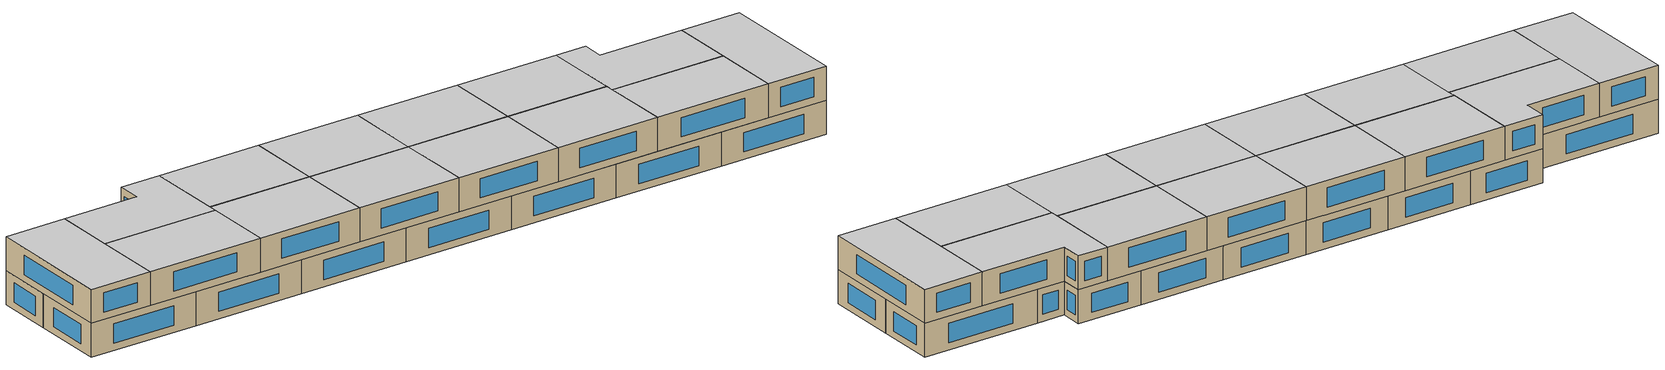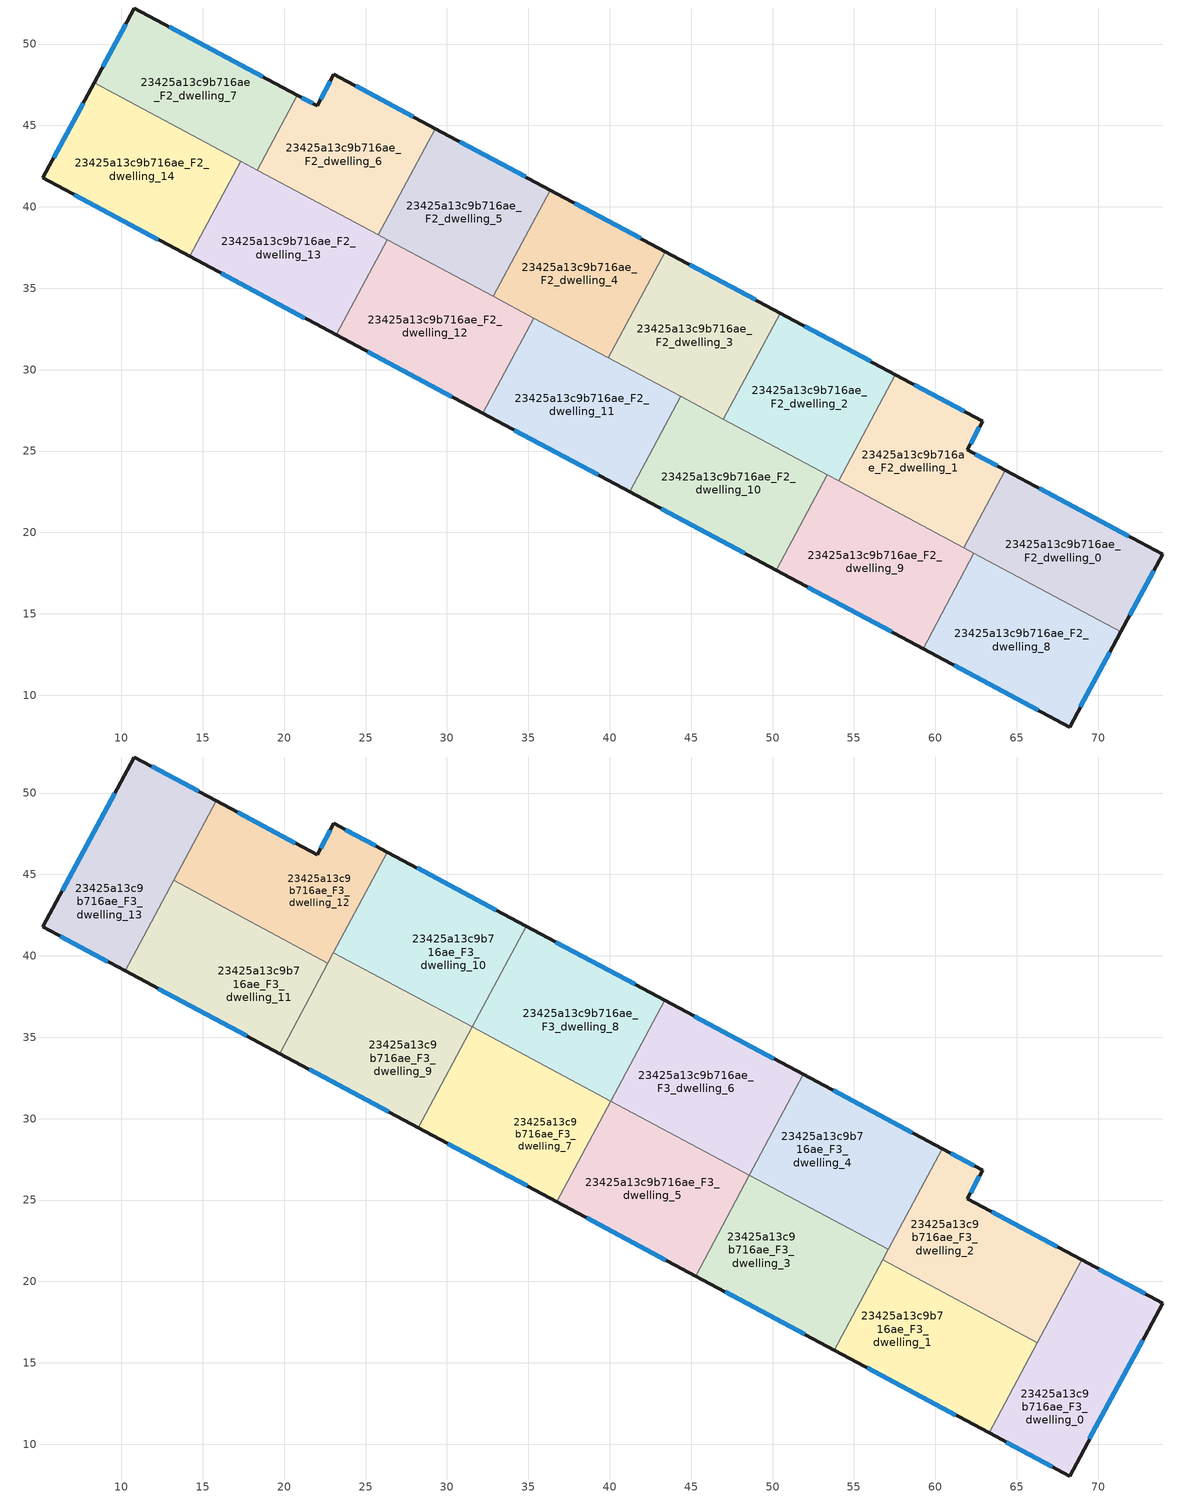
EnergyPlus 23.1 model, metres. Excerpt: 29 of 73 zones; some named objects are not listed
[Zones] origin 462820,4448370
23425a13c9b716ae_F2_dwelling_0
 floor to 23425a13c9b716ae_F1_dwelling_0 (EU_floor_Construction): 73.97,18.66 71.39,13.89 61.74,19.05 64.3,23.82 z6
 wall outside (EU_wall_Construction): 71.39,13.89 73.97,18.66 64.3,23.82 z6:9
 wall to 23425a13c9b716ae_F2_dwelling_1 (EU_wall_Construction): 64.3,23.82 61.74,19.05 z6:9
 wall to 23425a13c9b716ae_F2_dwelling_8 (EU_wall_Construction): 62.37,18.71 71.39,13.89 z6:9
 wall to 23425a13c9b716ae_F2_dwelling_9 (EU_wall_Construction): 61.75,19.05 62.37,18.71 z6:9
 window (EU_Window_Construction): 71.89,19.77 66.37,22.72 / 71.94,14.91 73.41,17.64 z6.64:8.36
23425a13c9b716ae_F2_dwelling_1
 floor to 23425a13c9b716ae_F1_dwelling_1 (EU_floor_Construction): 62.91,26.82 61.97,25.07 64.3,23.82 61.74,19.05 54.05,23.16 57.54,29.69 z6
 wall outside (EU_wall_Construction): 64.3,23.82 61.97,25.07 62.91,26.82 57.54,29.69 z6:9
 wall to 23425a13c9b716ae_F2_dwelling_2 (EU_wall_Construction): 57.54,29.69 54.05,23.16 z6:9
 wall to 23425a13c9b716ae_F2_dwelling_9 (EU_wall_Construction): 54.05,23.16 61.74,19.05 z6:9
 window (EU_Window_Construction): 61.76,27.43 58.69,29.08 / 62.17,25.44 62.71,26.44 / 63.8,24.09 62.47,24.8 z6.64:8.36
23425a13c9b716ae_F2_dwelling_10
 floor to 23425a13c9b716ae_F1_dwelling_10 (EU_floor_Construction): 53.36,23.53 50.23,17.68 41.22,22.5 44.35,28.35 z6
 wall outside (EU_wall_Construction): 41.22,22.5 50.23,17.68 z6:9
 wall to 23425a13c9b716ae_F2_dwelling_9 (EU_wall_Construction): 50.23,17.68 53.36,23.53 z6:9
 wall to 23425a13c9b716ae_F2_dwelling_11 (EU_wall_Construction): 44.35,28.35 41.22,22.5 z6:9
 wall to 23425a13c9b716ae_F2_dwelling_2 (EU_wall_Construction): 53.36,23.53 46.98,26.94 z6:9
 wall to 23425a13c9b716ae_F2_dwelling_3 (EU_wall_Construction): 46.98,26.94 44.35,28.35 z6:9
 window (EU_Window_Construction): 43.15,21.46 48.3,18.71 z6.64:8.36
 ceiling adiabatic (EU_roof_Construction): 45.27,20.33 48.4,26.18 44.35,28.35 41.22,22.5 z9
23425a13c9b716ae_F2_dwelling_11
 floor to 23425a13c9b716ae_F1_dwelling_11 (EU_floor_Construction): 44.35,28.35 41.22,22.5 32.21,27.32 35.34,33.17 z6
 wall outside (EU_wall_Construction): 32.21,27.32 41.22,22.5 z6:9
 wall to 23425a13c9b716ae_F2_dwelling_12 (EU_wall_Construction): 35.34,33.17 32.21,27.32 z6:9
 wall to 23425a13c9b716ae_F2_dwelling_4 (EU_wall_Construction): 39.92,30.72 35.34,33.17 z6:9
 wall to 23425a13c9b716ae_F2_dwelling_3 (EU_wall_Construction): 44.35,28.35 39.92,30.72 z6:9
 window (EU_Window_Construction): 34.14,26.28 39.29,23.53 z6.64:8.36
 ceiling adiabatic (EU_roof_Construction): 41.22,22.5 44.35,28.35 39.88,30.74 36.75,24.89 z9
23425a13c9b716ae_F2_dwelling_12
 floor to 23425a13c9b716ae_F1_dwelling_12 (EU_floor_Construction): 35.34,33.17 32.21,27.32 23.2,32.13 26.33,37.99 z6
 wall outside (EU_wall_Construction): 23.2,32.13 32.21,27.32 z6:9
 wall to 23425a13c9b716ae_F2_dwelling_13 (EU_wall_Construction): 26.33,37.99 23.2,32.13 z6:9
 wall to 23425a13c9b716ae_F2_dwelling_5 (EU_wall_Construction): 32.85,34.5 26.33,37.99 z6:9
 wall to 23425a13c9b716ae_F2_dwelling_4 (EU_wall_Construction): 35.34,33.17 32.85,34.5 z6:9
 window (EU_Window_Construction): 25.13,31.1 30.28,28.35 z6.64:8.36
23425a13c9b716ae_F2_dwelling_13
 floor to 23425a13c9b716ae_F1_dwelling_13 (EU_floor_Construction): 26.33,37.99 23.2,32.13 14.19,36.95 17.32,42.8 z6
 wall outside (EU_wall_Construction): 14.19,36.95 23.2,32.13 z6:9
 wall to 23425a13c9b716ae_F2_dwelling_14 (EU_wall_Construction): 17.32,42.8 14.19,36.95 z6:9
 wall to 23425a13c9b716ae_F2_dwelling_6 (EU_wall_Construction): 25.78,38.28 18.35,42.25 z6:9
 wall to 23425a13c9b716ae_F2_dwelling_5 (EU_wall_Construction): 26.33,37.99 25.78,38.28 z6:9
 wall to 23425a13c9b716ae_F2_dwelling_7 (EU_wall_Construction): 18.35,42.25 17.32,42.8 z6:9
 window (EU_Window_Construction): 16.12,35.92 21.27,33.17 z6.64:8.36
23425a13c9b716ae_F2_dwelling_14
 floor to 23425a13c9b716ae_F1_dwelling_14 (EU_floor_Construction): 17.32,42.8 14.19,36.95 5.17,41.78 8.32,47.62 z6
 wall outside (EU_wall_Construction): 8.32,47.62 5.17,41.78 14.19,36.95 z6:9
 wall to 23425a13c9b716ae_F2_dwelling_7 (EU_wall_Construction): 17.32,42.8 8.32,47.62 z6:9
 window (EU_Window_Construction): 7.1,40.74 12.26,37.99 / 7.65,46.37 5.85,43.03 z6.64:8.36
23425a13c9b716ae_F2_dwelling_2
 floor to 23425a13c9b716ae_F1_dwelling_2 (EU_floor_Construction): 57.54,29.69 54.05,23.16 46.98,26.94 50.48,33.47 z6
 wall outside (EU_wall_Construction): 57.54,29.69 50.48,33.47 z6:9
 wall to 23425a13c9b716ae_F2_dwelling_3 (EU_wall_Construction): 50.48,33.47 46.98,26.94 z6:9
 wall to 23425a13c9b716ae_F2_dwelling_9 (EU_wall_Construction): 53.36,23.53 54.05,23.16 z6:9
 window (EU_Window_Construction): 56.03,30.5 51.99,32.66 z6.64:8.36
23425a13c9b716ae_F2_dwelling_3
 floor to 23425a13c9b716ae_F1_dwelling_3 (EU_floor_Construction): 50.48,33.47 46.98,26.94 39.92,30.72 43.41,37.25 z6
 wall outside (EU_wall_Construction): 50.48,33.47 43.41,37.25 z6:9
 wall to 23425a13c9b716ae_F2_dwelling_4 (EU_wall_Construction): 43.41,37.25 39.92,30.72 z6:9
 window (EU_Window_Construction): 48.96,34.28 44.92,36.44 z6.64:8.36
 ceiling adiabatic (EU_roof_Construction): 46.98,26.94 47.16,27.28 40.1,31.06 39.92,30.72 z9
23425a13c9b716ae_F2_dwelling_4
 floor to 23425a13c9b716ae_F1_dwelling_4 (EU_floor_Construction): 43.41,37.25 39.92,30.72 32.85,34.5 36.34,41.03 z6
 wall outside (EU_wall_Construction): 43.41,37.25 36.34,41.03 z6:9
 wall to 23425a13c9b716ae_F2_dwelling_5 (EU_wall_Construction): 36.34,41.03 32.85,34.5 z6:9
 window (EU_Window_Construction): 41.89,38.06 37.85,40.22 z6.64:8.36
23425a13c9b716ae_F2_dwelling_5
 floor to 23425a13c9b716ae_F1_dwelling_5 (EU_floor_Construction): 36.34,41.03 32.85,34.5 25.78,38.28 29.27,44.81 z6
 wall outside (EU_wall_Construction): 36.34,41.03 29.27,44.81 z6:9
 wall to 23425a13c9b716ae_F2_dwelling_6 (EU_wall_Construction): 29.27,44.81 25.78,38.28 z6:9
 window (EU_Window_Construction): 34.82,41.84 30.78,44 z6.64:8.36
23425a13c9b716ae_F2_dwelling_6
 floor to 23425a13c9b716ae_F1_dwelling_6 (EU_floor_Construction): 29.27,44.81 25.78,38.28 18.35,42.25 20.82,46.85 22.02,46.21 23.05,48.14 z6
 wall outside (EU_wall_Construction): 29.27,44.81 23.05,48.14 22.02,46.21 20.82,46.85 z6:9
 wall to 23425a13c9b716ae_F2_dwelling_7 (EU_wall_Construction): 20.82,46.85 18.35,42.25 z6:9
 window (EU_Window_Construction): 21.76,46.35 21.07,46.72 / 22.83,47.72 22.24,46.62 / 27.94,45.52 24.38,47.42 z6.64:8.36
23425a13c9b716ae_F2_dwelling_7
 floor to 23425a13c9b716ae_F1_dwelling_7 (EU_floor_Construction): 20.82,46.85 18.35,42.25 8.32,47.62 10.8,52.21 z6
 wall outside (EU_wall_Construction): 20.82,46.85 10.8,52.21 8.32,47.62 z6:9
 window (EU_Window_Construction): 10.27,51.23 8.85,48.6 / 18.67,48 12.95,51.07 z6.64:8.36
23425a13c9b716ae_F2_dwelling_8
 floor to 23425a13c9b716ae_F1_dwelling_8 (EU_floor_Construction): 71.39,13.89 68.24,8.04 59.24,12.86 62.37,18.71 z6
 wall outside (EU_wall_Construction): 59.24,12.86 68.24,8.04 71.39,13.89 z6:9
 wall to 23425a13c9b716ae_F2_dwelling_9 (EU_wall_Construction): 62.37,18.71 59.24,12.86 z6:9
 window (EU_Window_Construction): 68.92,9.3 70.72,12.64 / 61.17,11.83 66.32,9.08 z6.64:8.36
23425a13c9b716ae_F2_dwelling_9
 floor to 23425a13c9b716ae_F1_dwelling_9 (EU_floor_Construction): 62.37,18.71 59.24,12.86 50.23,17.68 53.36,23.53 z6
 wall outside (EU_wall_Construction): 50.23,17.68 59.24,12.86 z6:9
 window (EU_Window_Construction): 52.16,16.65 57.31,13.89 z6.64:8.36
23425a13c9b716ae_F3_dwelling_0
 floor to 23425a13c9b716ae_F2_dwelling_0 (EU_floor_Construction): 73.97,18.66 71.39,13.89 66.43,16.54 68.99,21.32 z9
 floor to 23425a13c9b716ae_F2_dwelling_8 (EU_floor_Construction): 71.39,13.89 68.24,8.04 63.3,10.69 66.43,16.54 z9
 wall outside (EU_wall_Construction): 63.3,10.69 68.24,8.04 73.97,18.66 68.99,21.32 z9:12
 wall to 23425a13c9b716ae_F3_dwelling_1 (EU_wall_Construction): 66.27,16.23 63.3,10.69 z9:12
 wall to 23425a13c9b716ae_F3_dwelling_2 (EU_wall_Construction): 68.99,21.32 66.27,16.23 z9:12
 window (EU_Window_Construction): 72.9,19.23 70.05,20.75 / 69.47,10.32 72.74,16.39 / 64.36,10.12 67.18,8.61 z9.64:11.36
 ceiling to 23425a13c9b716ae_F4_dwelling_0 (EU_floor_Construction): 68.24,8.04 73.97,18.66 68.99,21.32 63.3,10.69 z12
23425a13c9b716ae_F3_dwelling_1
 floor to 23425a13c9b716ae_F2_dwelling_9 (EU_floor_Construction): 62.21,18.4 59.24,12.86 53.79,15.77 56.76,21.32 z9
 floor to 23425a13c9b716ae_F2_dwelling_8 (EU_floor_Construction): 66.27,16.23 63.3,10.69 59.24,12.86 62.21,18.4 z9
 floor adiabatic (EU_floor_Construction): 62.21,18.4 59.24,12.86 63.3,10.69 53.79,15.77 56.76,21.32 z9
 wall outside (EU_wall_Construction): 53.79,15.77 63.3,10.69 z9:12
 wall to 23425a13c9b716ae_F3_dwelling_2 (EU_wall_Construction): 66.27,16.23 56.76,21.32 z9:12
 wall to 23425a13c9b716ae_F3_dwelling_3 (EU_wall_Construction): 56.76,21.32 53.79,15.77 z9:12
 window (EU_Window_Construction): 55.83,14.68 61.26,11.78 z9.64:11.36
 ceiling to 23425a13c9b716ae_F4_dwelling_1 (EU_floor_Construction): 63.3,10.69 66.27,16.23 56.76,21.32 53.79,15.77 z12
23425a13c9b716ae_F3_dwelling_10
 floor to 23425a13c9b716ae_F2_dwelling_5 (EU_floor_Construction): 34.86,41.82 31.54,35.63 25.96,38.62 29.27,44.81 z9
 floor to 23425a13c9b716ae_F2_dwelling_6 (EU_floor_Construction): 29.27,44.81 25.96,38.62 23.03,40.19 26.34,46.38 z9
 wall outside (EU_wall_Construction): 34.86,41.82 26.34,46.38 z9:12
 wall to 23425a13c9b716ae_F3_dwelling_8 (EU_wall_Construction): 31.54,35.63 34.86,41.82 z9:12
 wall to 23425a13c9b716ae_F3_dwelling_9 (EU_wall_Construction): 23.03,40.19 31.54,35.63 z9:12
 wall to 23425a13c9b716ae_F3_dwelling_12 (EU_wall_Construction): 26.34,46.38 23.03,40.19 z9:12
 window (EU_Window_Construction): 33.03,42.8 28.16,45.4 z9.64:11.36
 ceiling to 23425a13c9b716ae_F4_dwelling_10 (EU_floor_Construction): 31.54,35.63 34.86,41.82 26.34,46.38 23.03,40.19 z12
23425a13c9b716ae_F3_dwelling_11
 floor to 23425a13c9b716ae_F2_dwelling_13 (EU_floor_Construction): 22.69,39.56 19.72,34 14.19,36.95 17.17,42.51 z9
 floor to 23425a13c9b716ae_F2_dwelling_14 (EU_floor_Construction): 17.17,42.51 14.19,36.95 10.23,39.07 13.21,44.63 z9
 wall outside (EU_wall_Construction): 10.23,39.07 19.72,34 z9:12
 wall to 23425a13c9b716ae_F3_dwelling_12 (EU_wall_Construction): 22.69,39.56 13.21,44.63 z9:12
 wall to 23425a13c9b716ae_F3_dwelling_13 (EU_wall_Construction): 13.21,44.63 10.23,39.07 z9:12
 wall to 23425a13c9b716ae_F3_dwelling_9 (EU_wall_Construction): 19.72,34 22.69,39.56 z9:12
 window (EU_Window_Construction): 12.26,37.98 17.68,35.08 z9.64:11.36
 ceiling to 23425a13c9b716ae_F4_dwelling_11 (EU_floor_Construction): 19.72,34 22.69,39.56 13.21,44.63 10.23,39.07 z12
23425a13c9b716ae_F3_dwelling_12
 floor to 23425a13c9b716ae_F2_dwelling_6 (EU_floor_Construction): 26.34,46.38 22.85,39.85 18.35,42.25 20.82,46.85 22.02,46.21 23.05,48.14 z9
 floor to 23425a13c9b716ae_F2_dwelling_7 (EU_floor_Construction): 20.82,46.85 18.35,42.25 13.36,44.92 15.83,49.53 z9
 floor to 23425a13c9b716ae_F2_dwelling_14 (EU_floor_Construction): 17.32,42.8 17.17,42.51 13.21,44.63 13.36,44.92 z9
 floor to 23425a13c9b716ae_F2_dwelling_13 (EU_floor_Construction): 22.85,39.85 22.69,39.56 17.17,42.51 17.32,42.8 z9
 wall outside (EU_wall_Construction): 26.34,46.38 23.05,48.14 22.02,46.21 15.83,49.53 z9:12
 wall to 23425a13c9b716ae_F3_dwelling_13 (EU_wall_Construction): 15.83,49.53 13.21,44.63 z9:12
 wall to 23425a13c9b716ae_F3_dwelling_9 (EU_wall_Construction): 22.69,39.56 23.03,40.19 z9:12
 window (EU_Window_Construction): 20.69,46.92 17.15,48.82 / 22.83,47.72 22.24,46.62 / 25.63,46.75 23.75,47.76 z9.64:11.36
 ceiling to 23425a13c9b716ae_F4_dwelling_12 (EU_floor_Construction): 22.69,39.56 26.34,46.38 23.05,48.14 22.02,46.21 15.83,49.53 13.21,44.63 z12
23425a13c9b716ae_F3_dwelling_13
 floor to 23425a13c9b716ae_F2_dwelling_14 (EU_floor_Construction): 13.36,44.92 10.23,39.07 5.17,41.78 8.32,47.62 z9
 floor to 23425a13c9b716ae_F2_dwelling_7 (EU_floor_Construction): 15.83,49.53 13.36,44.92 8.32,47.62 10.8,52.21 z9
 wall outside (EU_wall_Construction): 15.83,49.53 10.8,52.21 5.17,41.78 10.23,39.07 z9:12
 window (EU_Window_Construction): 9.59,49.98 6.38,44.01 / 14.75,50.1 11.88,51.64 / 6.26,41.2 9.15,39.65 z9.64:11.36
 ceiling to 23425a13c9b716ae_F4_dwelling_13 (EU_floor_Construction): 10.23,39.07 15.83,49.53 10.8,52.21 5.17,41.78 z12
23425a13c9b716ae_F3_dwelling_2
 floor to 23425a13c9b716ae_F2_dwelling_1 (EU_floor_Construction): 62.91,26.82 61.97,25.07 64.3,23.82 61.74,19.05 56.92,21.63 60.41,28.16 z9
 floor to 23425a13c9b716ae_F2_dwelling_0 (EU_floor_Construction): 68.99,21.32 66.43,16.54 61.74,19.05 64.3,23.82 z9
 floor to 23425a13c9b716ae_F2_dwelling_9 (EU_floor_Construction): 62.37,18.71 62.21,18.4 56.76,21.32 56.92,21.63 z9
 floor to 23425a13c9b716ae_F2_dwelling_8 (EU_floor_Construction): 66.43,16.54 66.27,16.23 62.21,18.4 62.37,18.71 z9
 wall outside (EU_wall_Construction): 68.99,21.32 61.97,25.07 62.91,26.82 60.41,28.16 z9:12
 wall to 23425a13c9b716ae_F3_dwelling_4 (EU_wall_Construction): 60.41,28.16 57.1,21.96 z9:12
 wall to 23425a13c9b716ae_F3_dwelling_3 (EU_wall_Construction): 57.1,21.96 56.76,21.32 z9:12
 window (EU_Window_Construction): 62.38,27.11 60.95,27.87 / 62.17,25.44 62.71,26.44 / 67.48,22.12 63.47,24.27 z9.64:11.36
 ceiling to 23425a13c9b716ae_F4_dwelling_2 (EU_floor_Construction): 66.27,16.23 68.99,21.32 61.97,25.07 62.91,26.82 60.41,28.16 56.76,21.32 z12
23425a13c9b716ae_F3_dwelling_3
 floor to 23425a13c9b716ae_F2_dwelling_10 (EU_floor_Construction): 53.36,23.53 50.23,17.68 45.27,20.33 48.4,26.18 z9
 floor to 23425a13c9b716ae_F2_dwelling_9 (EU_floor_Construction): 56.92,21.63 53.79,15.77 50.23,17.68 53.36,23.53 z9
 floor to 23425a13c9b716ae_F2_dwelling_1 (EU_floor_Construction): 57.1,21.96 56.92,21.63 54.05,23.16 54.23,23.5 z9
 floor to 23425a13c9b716ae_F2_dwelling_2 (EU_floor_Construction): 54.23,23.5 54.05,23.16 48.4,26.18 48.58,26.52 z9
 wall outside (EU_wall_Construction): 45.27,20.33 53.79,15.77 z9:12
 wall to 23425a13c9b716ae_F3_dwelling_4 (EU_wall_Construction): 57.1,21.96 48.58,26.52 z9:12
 wall to 23425a13c9b716ae_F3_dwelling_5 (EU_wall_Construction): 48.58,26.52 45.27,20.33 z9:12
 window (EU_Window_Construction): 47.1,19.35 51.97,16.75 z9.64:11.36
 ceiling to 23425a13c9b716ae_F4_dwelling_3 (EU_floor_Construction): 53.79,15.77 57.1,21.96 48.58,26.52 45.27,20.33 z12
23425a13c9b716ae_F3_dwelling_4
 floor to 23425a13c9b716ae_F2_dwelling_2 (EU_floor_Construction): 57.54,29.69 54.23,23.5 48.58,26.52 51.89,32.71 z9
 floor to 23425a13c9b716ae_F2_dwelling_1 (EU_floor_Construction): 60.41,28.16 57.1,21.96 54.23,23.5 57.54,29.69 z9
 wall outside (EU_wall_Construction): 60.41,28.16 51.89,32.71 z9:12
 wall to 23425a13c9b716ae_F3_dwelling_6 (EU_wall_Construction): 51.89,32.71 48.58,26.52 z9:12
 window (EU_Window_Construction): 58.59,29.13 53.72,31.74 z9.64:11.36
 ceiling to 23425a13c9b716ae_F4_dwelling_4 (EU_floor_Construction): 57.1,21.96 60.41,28.16 51.89,32.71 48.58,26.52 z12
23425a13c9b716ae_F3_dwelling_5
 floor to 23425a13c9b716ae_F2_dwelling_4 (EU_floor_Construction): 40.1,31.06 39.92,30.72 39.88,30.74 40.06,31.08 z9
 floor to 23425a13c9b716ae_F2_dwelling_2 (EU_floor_Construction): 48.58,26.52 48.4,26.18 46.98,26.94 47.16,27.28 z9
 floor adiabatic (EU_floor_Construction): 47.16,27.28 46.98,26.94 48.4,26.18 45.27,20.33 36.75,24.89 39.88,30.74 39.92,30.72 40.1,31.06 z9
 wall outside (EU_wall_Construction): 36.75,24.89 45.27,20.33 z9:12
 wall to 23425a13c9b716ae_F3_dwelling_7 (EU_wall_Construction): 40.06,31.08 36.75,24.89 z9:12
 wall to 23425a13c9b716ae_F3_dwelling_6 (EU_wall_Construction): 48.58,26.52 40.06,31.08 z9:12
 window (EU_Window_Construction): 38.58,23.91 43.45,21.31 z9.64:11.36
 ceiling to 23425a13c9b716ae_F4_dwelling_5 (EU_floor_Construction): 45.27,20.33 48.58,26.52 40.06,31.08 36.75,24.89 z12
23425a13c9b716ae_F3_dwelling_6
 floor to 23425a13c9b716ae_F2_dwelling_3 (EU_floor_Construction): 50.48,33.47 47.16,27.28 40.1,31.06 43.41,37.25 z9
 floor to 23425a13c9b716ae_F2_dwelling_2 (EU_floor_Construction): 51.89,32.71 48.58,26.52 47.16,27.28 50.48,33.47 z9
 floor to 23425a13c9b716ae_F2_dwelling_4 (EU_floor_Construction): 43.41,37.25 40.1,31.06 40.06,31.08 43.38,37.27 z9
 wall outside (EU_wall_Construction): 51.89,32.71 43.38,37.27 z9:12
 wall to 23425a13c9b716ae_F3_dwelling_8 (EU_wall_Construction): 43.38,37.27 40.06,31.08 z9:12
 window (EU_Window_Construction): 50.07,33.69 45.2,36.29 z9.64:11.36
 ceiling to 23425a13c9b716ae_F4_dwelling_6 (EU_floor_Construction): 48.58,26.52 51.89,32.71 43.38,37.27 40.06,31.08 z12
23425a13c9b716ae_F3_dwelling_7
 floor to 23425a13c9b716ae_F2_dwelling_11 (EU_floor_Construction): 39.88,30.74 36.75,24.89 32.21,27.32 35.34,33.17 z9
 floor to 23425a13c9b716ae_F2_dwelling_12 (EU_floor_Construction): 35.34,33.17 32.21,27.32 28.24,29.44 31.36,35.29 z9
 floor to 23425a13c9b716ae_F2_dwelling_5 (EU_floor_Construction): 33.03,34.84 32.85,34.5 31.36,35.29 31.54,35.63 z9
 floor to 23425a13c9b716ae_F2_dwelling_4 (EU_floor_Construction): 40.06,31.08 39.88,30.74 32.85,34.5 33.03,34.84 z9
 wall outside (EU_wall_Construction): 28.23,29.44 36.75,24.89 z9:12
 wall to 23425a13c9b716ae_F3_dwelling_9 (EU_wall_Construction): 31.54,35.63 28.23,29.44 z9:12
 wall to 23425a13c9b716ae_F3_dwelling_8 (EU_wall_Construction): 40.06,31.08 31.54,35.63 z9:12
 window (EU_Window_Construction): 30.06,28.47 34.93,25.86 z9.64:11.36
 ceiling to 23425a13c9b716ae_F4_dwelling_7 (EU_floor_Construction): 36.75,24.89 40.06,31.08 31.54,35.63 28.23,29.44 z12
23425a13c9b716ae_F3_dwelling_8
 floor to 23425a13c9b716ae_F2_dwelling_4 (EU_floor_Construction): 43.38,37.27 40.06,31.08 33.03,34.84 36.34,41.03 z9
 floor to 23425a13c9b716ae_F2_dwelling_5 (EU_floor_Construction): 36.34,41.03 33.03,34.84 31.54,35.63 34.86,41.82 z9
 wall outside (EU_wall_Construction): 43.38,37.27 34.86,41.82 z9:12
 window (EU_Window_Construction): 41.55,38.24 36.68,40.85 z9.64:11.36
 ceiling to 23425a13c9b716ae_F4_dwelling_8 (EU_floor_Construction): 40.06,31.08 43.38,37.27 34.86,41.82 31.54,35.63 z12
23425a13c9b716ae_F3_dwelling_9
 floor to 23425a13c9b716ae_F2_dwelling_12 (EU_floor_Construction): 31.36,35.29 28.24,29.44 23.2,32.13 26.33,37.99 z9
 floor to 23425a13c9b716ae_F2_dwelling_13 (EU_floor_Construction): 26.33,37.99 23.2,32.13 19.72,34 22.85,39.85 z9
 floor to 23425a13c9b716ae_F2_dwelling_6 (EU_floor_Construction): 25.96,38.62 25.78,38.28 22.85,39.85 23.03,40.19 z9
 floor to 23425a13c9b716ae_F2_dwelling_5 (EU_floor_Construction): 31.54,35.63 31.36,35.29 25.78,38.28 25.96,38.62 z9
 wall outside (EU_wall_Construction): 19.72,34 28.23,29.44 z9:12
 window (EU_Window_Construction): 21.54,33.02 26.41,30.42 z9.64:11.36
 ceiling to 23425a13c9b716ae_F4_dwelling_9 (EU_floor_Construction): 28.23,29.44 31.54,35.63 23.03,40.19 19.72,34 z12
[Building]
EU S2 Campaign: North Axis=0; Terrain=City; Solar Distribution=FullExterior
[Site:Location]
Yerevan-Zvartnots.Intl.AP: Latitude=40.15; Longitude=44.383; Time Zone=4; Elevation=854
[SizingPeriod:WeatherFileDays]
AnnualSizingPeriod: Begin Month=1; Begin Day of Month=1; End Month=12; End Day of Month=31; Day of Week for Start Day=Monday; Use Weather File Daylight Saving Period=No; Use Weather File Rain and Snow Indicators=No
[MATERIAL]
EU_InternalMass_Material: Roughness=MediumRough; Thickness=0.1; Conductivity=1; Density=1800; Specific Heat=900; Thermal Absorptance=0.9; Solar Absorptance=0.7; Visible Absorptance=0.7
[MATERIAL:NOMASS] Roughness=MediumRough; Thermal Absorptance=0.9; Solar Absorptance=0.7; Visible Absorptance=0.7
Name | Thermal Resistance
EU_wall_NoMass | 1.05043
EU_roof_NoMass | 1.45357
EU_floor_NoMass | 0.478065
[WINDOWMATERIAL:SIMPLEGLAZINGSYSTEM]
EU_Window_SimpleGlazing: UFactor=2.5566; Solar Heat Gain Coefficient=0.75; Visible Transmittance=0.75
[CONSTRUCTION]
EU_wall_Construction: EU_wall_NoMass
EU_roof_Construction: EU_roof_NoMass
EU_floor_Construction: EU_floor_NoMass
EU_Window_Construction: EU_Window_SimpleGlazing
EU_InternalMass_Construction: EU_InternalMass_Material
[ZONE] Type=1; Multiplier=1; Ceiling Height=autocalculate; Floor Area=autocalculate; Part of Total Floor Area=Yes
Name | Volume
23425a13c9b716ae_F2_dwelling_0 | 178.02
23425a13c9b716ae_F3_dwelling_0 | 203.448
23425a13c9b716ae_F2_dwelling_1 | 178.022
23425a13c9b716ae_F3_dwelling_1 | 203.471
23425a13c9b716ae_F2_dwelling_10; 23425a13c9b716ae_F3_dwelling_11 | 203.457
23425a13c9b716ae_F3_dwelling_10 | 203.46
23425a13c9b716ae_F2_dwelling_11 | 203.455
23425a13c9b716ae_F2_dwelling_12 | 203.446
23425a13c9b716ae_F3_dwelling_12 | 203.467
23425a13c9b716ae_F2_dwelling_13; 23425a13c9b716ae_F2_dwelling_9; 23425a13c9b716ae_F3_dwelling_9 | 203.439
23425a13c9b716ae_F3_dwelling_13 | 203.44
23425a13c9b716ae_F2_dwelling_14 | 203.432
23425a13c9b716ae_F2_dwelling_2 | 178.04
23425a13c9b716ae_F3_dwelling_2 | 203.45
23425a13c9b716ae_F2_dwelling_3 | 178.039
23425a13c9b716ae_F3_dwelling_3 | 203.459
23425a13c9b716ae_F2_dwelling_4; 23425a13c9b716ae_F2_dwelling_5 | 178.027
23425a13c9b716ae_F3_dwelling_4 | 203.442
23425a13c9b716ae_F3_dwelling_5 | 203.453
23425a13c9b716ae_F2_dwelling_6 | 178.029
23425a13c9b716ae_F3_dwelling_6 | 203.479
23425a13c9b716ae_F2_dwelling_7 | 178.026
23425a13c9b716ae_F3_dwelling_7 | 203.437
23425a13c9b716ae_F2_dwelling_8 | 203.423
23425a13c9b716ae_F3_dwelling_8 | 203.478
[INTERNALMASS] Construction=EU_InternalMass_Construction
Name | Zone or ZoneList | Surface Area
23425a13c9b716ae_F2_dwelling_0_EU_InternalMass | 23425a13c9b716ae_F2_dwelling_0 | 59.34
23425a13c9b716ae_F2_dwelling_1_EU_InternalMass | 23425a13c9b716ae_F2_dwelling_1 | 59.3409
23425a13c9b716ae_F2_dwelling_2_EU_InternalMass | 23425a13c9b716ae_F2_dwelling_2 | 59.3467
23425a13c9b716ae_F2_dwelling_3_EU_InternalMass | 23425a13c9b716ae_F2_dwelling_3 | 59.3463
23425a13c9b716ae_F2_dwelling_4_EU_InternalMass | 23425a13c9b716ae_F2_dwelling_4 | 59.3424
23425a13c9b716ae_F2_dwelling_5_EU_InternalMass | 23425a13c9b716ae_F2_dwelling_5 | 59.3424
23425a13c9b716ae_F2_dwelling_6_EU_InternalMass | 23425a13c9b716ae_F2_dwelling_6 | 59.3433
23425a13c9b716ae_F2_dwelling_7_EU_InternalMass | 23425a13c9b716ae_F2_dwelling_7 | 59.342
23425a13c9b716ae_F2_dwelling_8_EU_InternalMass | 23425a13c9b716ae_F2_dwelling_8 | 67.8078
23425a13c9b716ae_F2_dwelling_9_EU_InternalMass | 23425a13c9b716ae_F2_dwelling_9 | 67.8129
23425a13c9b716ae_F2_dwelling_10_EU_InternalMass | 23425a13c9b716ae_F2_dwelling_10 | 67.819
23425a13c9b716ae_F2_dwelling_11_EU_InternalMass | 23425a13c9b716ae_F2_dwelling_11 | 67.8183
23425a13c9b716ae_F2_dwelling_12_EU_InternalMass | 23425a13c9b716ae_F2_dwelling_12 | 67.8153
23425a13c9b716ae_F2_dwelling_13_EU_InternalMass | 23425a13c9b716ae_F2_dwelling_13 | 67.8129
23425a13c9b716ae_F2_dwelling_14_EU_InternalMass | 23425a13c9b716ae_F2_dwelling_14 | 67.8107
23425a13c9b716ae_F3_dwelling_0_EU_InternalMass | 23425a13c9b716ae_F3_dwelling_0 | 67.8163
23425a13c9b716ae_F3_dwelling_1_EU_InternalMass | 23425a13c9b716ae_F3_dwelling_1 | 67.8231
23425a13c9b716ae_F3_dwelling_2_EU_InternalMass | 23425a13c9b716ae_F3_dwelling_2 | 67.817
23425a13c9b716ae_F3_dwelling_3_EU_InternalMass | 23425a13c9b716ae_F3_dwelling_3 | 67.8199
23425a13c9b716ae_F3_dwelling_4_EU_InternalMass | 23425a13c9b716ae_F3_dwelling_4 | 67.8161
23425a13c9b716ae_F3_dwelling_5_EU_InternalMass | 23425a13c9b716ae_F3_dwelling_5 | 67.8164
23425a13c9b716ae_F3_dwelling_6_EU_InternalMass | 23425a13c9b716ae_F3_dwelling_6 | 67.8249
23425a13c9b716ae_F3_dwelling_7_EU_InternalMass | 23425a13c9b716ae_F3_dwelling_7 | 67.8122
23425a13c9b716ae_F3_dwelling_8_EU_InternalMass | 23425a13c9b716ae_F3_dwelling_8 | 67.8249
23425a13c9b716ae_F3_dwelling_9_EU_InternalMass | 23425a13c9b716ae_F3_dwelling_9 | 67.8141
23425a13c9b716ae_F3_dwelling_10_EU_InternalMass | 23425a13c9b716ae_F3_dwelling_10 | 67.8169
23425a13c9b716ae_F3_dwelling_11_EU_InternalMass | 23425a13c9b716ae_F3_dwelling_11 | 67.8201
23425a13c9b716ae_F3_dwelling_12_EU_InternalMass | 23425a13c9b716ae_F3_dwelling_12 | 67.8223
23425a13c9b716ae_F3_dwelling_13_EU_InternalMass | 23425a13c9b716ae_F3_dwelling_13 | 67.8134
[OTHEREQUIPMENT] Fuel Type=Electricity; Design Level Calculation Method=Watts/Area; Power per Zone Floor Area=1; Fraction Latent=0; Fraction Radiant=0; Fraction Lost=0; Carbon Dioxide Generation Rate=0; EndUse Subcategory=EU_Step8_InternalGains
Name | Zone or ZoneList or Space or SpaceList | Schedule
EU_Step8_InternalGain_23425a13c9b716ae_F2_dwelling_0_f000 | 23425a13c9b716ae_F2_dwelling_0 | EU_Step8_GainSchedule_23425a13c9b716ae_F2_dwelling_0_f000
EU_Step8_InternalGain_23425a13c9b716ae_F2_dwelling_1_f000 | 23425a13c9b716ae_F2_dwelling_1 | EU_Step8_GainSchedule_23425a13c9b716ae_F2_dwelling_1_f000
EU_Step8_InternalGain_23425a13c9b716ae_F2_dwelling_2_f000 | 23425a13c9b716ae_F2_dwelling_2 | EU_Step8_GainSchedule_23425a13c9b716ae_F2_dwelling_2_f000
EU_Step8_InternalGain_23425a13c9b716ae_F2_dwelling_3_f000 | 23425a13c9b716ae_F2_dwelling_3 | EU_Step8_GainSchedule_23425a13c9b716ae_F2_dwelling_3_f000
EU_Step8_InternalGain_23425a13c9b716ae_F2_dwelling_4_f000 | 23425a13c9b716ae_F2_dwelling_4 | EU_Step8_GainSchedule_23425a13c9b716ae_F2_dwelling_4_f000
EU_Step8_InternalGain_23425a13c9b716ae_F2_dwelling_5_f000 | 23425a13c9b716ae_F2_dwelling_5 | EU_Step8_GainSchedule_23425a13c9b716ae_F2_dwelling_5_f000
EU_Step8_InternalGain_23425a13c9b716ae_F2_dwelling_6_f000 | 23425a13c9b716ae_F2_dwelling_6 | EU_Step8_GainSchedule_23425a13c9b716ae_F2_dwelling_6_f000
EU_Step8_InternalGain_23425a13c9b716ae_F2_dwelling_7_f000 | 23425a13c9b716ae_F2_dwelling_7 | EU_Step8_GainSchedule_23425a13c9b716ae_F2_dwelling_7_f000
EU_Step8_InternalGain_23425a13c9b716ae_F2_dwelling_8_f000 | 23425a13c9b716ae_F2_dwelling_8 | EU_Step8_GainSchedule_23425a13c9b716ae_F2_dwelling_8_f000
EU_Step8_InternalGain_23425a13c9b716ae_F2_dwelling_9_f000 | 23425a13c9b716ae_F2_dwelling_9 | EU_Step8_GainSchedule_23425a13c9b716ae_F2_dwelling_9_f000
EU_Step8_InternalGain_23425a13c9b716ae_F2_dwelling_10_f000 | 23425a13c9b716ae_F2_dwelling_10 | EU_Step8_GainSchedule_23425a13c9b716ae_F2_dwelling_10_f000
EU_Step8_InternalGain_23425a13c9b716ae_F2_dwelling_11_f000 | 23425a13c9b716ae_F2_dwelling_11 | EU_Step8_GainSchedule_23425a13c9b716ae_F2_dwelling_11_f000
EU_Step8_InternalGain_23425a13c9b716ae_F2_dwelling_12_f000 | 23425a13c9b716ae_F2_dwelling_12 | EU_Step8_GainSchedule_23425a13c9b716ae_F2_dwelling_12_f000
EU_Step8_InternalGain_23425a13c9b716ae_F2_dwelling_13_f000 | 23425a13c9b716ae_F2_dwelling_13 | EU_Step8_GainSchedule_23425a13c9b716ae_F2_dwelling_13_f000
EU_Step8_InternalGain_23425a13c9b716ae_F2_dwelling_14_f000 | 23425a13c9b716ae_F2_dwelling_14 | EU_Step8_GainSchedule_23425a13c9b716ae_F2_dwelling_14_f000
EU_Step8_InternalGain_23425a13c9b716ae_F3_dwelling_0_f000 | 23425a13c9b716ae_F3_dwelling_0 | EU_Step8_GainSchedule_23425a13c9b716ae_F3_dwelling_0_f000
EU_Step8_InternalGain_23425a13c9b716ae_F3_dwelling_1_f000 | 23425a13c9b716ae_F3_dwelling_1 | EU_Step8_GainSchedule_23425a13c9b716ae_F3_dwelling_1_f000
EU_Step8_InternalGain_23425a13c9b716ae_F3_dwelling_2_f000 | 23425a13c9b716ae_F3_dwelling_2 | EU_Step8_GainSchedule_23425a13c9b716ae_F3_dwelling_2_f000
EU_Step8_InternalGain_23425a13c9b716ae_F3_dwelling_3_f000 | 23425a13c9b716ae_F3_dwelling_3 | EU_Step8_GainSchedule_23425a13c9b716ae_F3_dwelling_3_f000
EU_Step8_InternalGain_23425a13c9b716ae_F3_dwelling_4_f000 | 23425a13c9b716ae_F3_dwelling_4 | EU_Step8_GainSchedule_23425a13c9b716ae_F3_dwelling_4_f000
EU_Step8_InternalGain_23425a13c9b716ae_F3_dwelling_5_f000 | 23425a13c9b716ae_F3_dwelling_5 | EU_Step8_GainSchedule_23425a13c9b716ae_F3_dwelling_5_f000
EU_Step8_InternalGain_23425a13c9b716ae_F3_dwelling_6_f000 | 23425a13c9b716ae_F3_dwelling_6 | EU_Step8_GainSchedule_23425a13c9b716ae_F3_dwelling_6_f000
EU_Step8_InternalGain_23425a13c9b716ae_F3_dwelling_7_f000 | 23425a13c9b716ae_F3_dwelling_7 | EU_Step8_GainSchedule_23425a13c9b716ae_F3_dwelling_7_f000
EU_Step8_InternalGain_23425a13c9b716ae_F3_dwelling_8_f000 | 23425a13c9b716ae_F3_dwelling_8 | EU_Step8_GainSchedule_23425a13c9b716ae_F3_dwelling_8_f000
EU_Step8_InternalGain_23425a13c9b716ae_F3_dwelling_9_f000 | 23425a13c9b716ae_F3_dwelling_9 | EU_Step8_GainSchedule_23425a13c9b716ae_F3_dwelling_9_f000
EU_Step8_InternalGain_23425a13c9b716ae_F3_dwelling_10_f000 | 23425a13c9b716ae_F3_dwelling_10 | EU_Step8_GainSchedule_23425a13c9b716ae_F3_dwelling_10_f000
EU_Step8_InternalGain_23425a13c9b716ae_F3_dwelling_11_f000 | 23425a13c9b716ae_F3_dwelling_11 | EU_Step8_GainSchedule_23425a13c9b716ae_F3_dwelling_11_f000
EU_Step8_InternalGain_23425a13c9b716ae_F3_dwelling_12_f000 | 23425a13c9b716ae_F3_dwelling_12 | EU_Step8_GainSchedule_23425a13c9b716ae_F3_dwelling_12_f000
EU_Step8_InternalGain_23425a13c9b716ae_F3_dwelling_13_f000 | 23425a13c9b716ae_F3_dwelling_13 | EU_Step8_GainSchedule_23425a13c9b716ae_F3_dwelling_13_f000
[ZONEVENTILATION:DESIGNFLOWRATE] Schedule=EU_AlwaysOn; Design Flow Rate Calculation Method=AirChanges/Hour; Air Changes per Hour=0.557805; Ventilation Type=Natural; Fan Pressure Rise=0; Fan Total Efficiency=1; Constant Term Coefficient=1; Temperature Term Coefficient=0; Velocity Term Coefficient=0; Velocity Squared Term Coefficient=0; Minimum Indoor Temperature=-100; Maximum Indoor Temperature=100; Delta Temperature=-100; Minimum Outdoor Temperature=-100; Maximum Outdoor Temperature=100; Maximum Wind Speed=40
Name | Zone or ZoneList or Space or SpaceList
EU_ConstantAir_23425a13c9b716ae_F2_dwelling_0 | 23425a13c9b716ae_F2_dwelling_0
EU_ConstantAir_23425a13c9b716ae_F2_dwelling_1 | 23425a13c9b716ae_F2_dwelling_1
EU_ConstantAir_23425a13c9b716ae_F2_dwelling_2 | 23425a13c9b716ae_F2_dwelling_2
EU_ConstantAir_23425a13c9b716ae_F2_dwelling_3 | 23425a13c9b716ae_F2_dwelling_3
EU_ConstantAir_23425a13c9b716ae_F2_dwelling_4 | 23425a13c9b716ae_F2_dwelling_4
EU_ConstantAir_23425a13c9b716ae_F2_dwelling_5 | 23425a13c9b716ae_F2_dwelling_5
EU_ConstantAir_23425a13c9b716ae_F2_dwelling_6 | 23425a13c9b716ae_F2_dwelling_6
EU_ConstantAir_23425a13c9b716ae_F2_dwelling_7 | 23425a13c9b716ae_F2_dwelling_7
EU_ConstantAir_23425a13c9b716ae_F2_dwelling_8 | 23425a13c9b716ae_F2_dwelling_8
EU_ConstantAir_23425a13c9b716ae_F2_dwelling_9 | 23425a13c9b716ae_F2_dwelling_9
EU_ConstantAir_23425a13c9b716ae_F2_dwelling_10 | 23425a13c9b716ae_F2_dwelling_10
EU_ConstantAir_23425a13c9b716ae_F2_dwelling_11 | 23425a13c9b716ae_F2_dwelling_11
EU_ConstantAir_23425a13c9b716ae_F2_dwelling_12 | 23425a13c9b716ae_F2_dwelling_12
EU_ConstantAir_23425a13c9b716ae_F2_dwelling_13 | 23425a13c9b716ae_F2_dwelling_13
EU_ConstantAir_23425a13c9b716ae_F2_dwelling_14 | 23425a13c9b716ae_F2_dwelling_14
EU_ConstantAir_23425a13c9b716ae_F3_dwelling_0 | 23425a13c9b716ae_F3_dwelling_0
EU_ConstantAir_23425a13c9b716ae_F3_dwelling_1 | 23425a13c9b716ae_F3_dwelling_1
EU_ConstantAir_23425a13c9b716ae_F3_dwelling_2 | 23425a13c9b716ae_F3_dwelling_2
EU_ConstantAir_23425a13c9b716ae_F3_dwelling_3 | 23425a13c9b716ae_F3_dwelling_3
EU_ConstantAir_23425a13c9b716ae_F3_dwelling_4 | 23425a13c9b716ae_F3_dwelling_4
EU_ConstantAir_23425a13c9b716ae_F3_dwelling_5 | 23425a13c9b716ae_F3_dwelling_5
EU_ConstantAir_23425a13c9b716ae_F3_dwelling_6 | 23425a13c9b716ae_F3_dwelling_6
EU_ConstantAir_23425a13c9b716ae_F3_dwelling_7 | 23425a13c9b716ae_F3_dwelling_7
EU_ConstantAir_23425a13c9b716ae_F3_dwelling_8 | 23425a13c9b716ae_F3_dwelling_8
EU_ConstantAir_23425a13c9b716ae_F3_dwelling_9 | 23425a13c9b716ae_F3_dwelling_9
EU_ConstantAir_23425a13c9b716ae_F3_dwelling_10 | 23425a13c9b716ae_F3_dwelling_10
EU_ConstantAir_23425a13c9b716ae_F3_dwelling_11 | 23425a13c9b716ae_F3_dwelling_11
EU_ConstantAir_23425a13c9b716ae_F3_dwelling_12 | 23425a13c9b716ae_F3_dwelling_12
EU_ConstantAir_23425a13c9b716ae_F3_dwelling_13 | 23425a13c9b716ae_F3_dwelling_13
[HVACTEMPLATE:THERMOSTAT] Constant Heating Setpoint=20; Constant Cooling Setpoint=50
EU_HeatOnly_23425a13c9b716ae_F4_dwelling_7; EU_HeatOnly_23425a13c9b716ae_F4_dwelling_8; EU_HeatOnly_23425a13c9b716ae_F4_dwelling_9; EU_HeatOnly_23425a13c9b716ae_F4_dwelling_10; EU_HeatOnly_23425a13c9b716ae_F4_dwelling_11; EU_HeatOnly_23425a13c9b716ae_F4_dwelling_12; EU_HeatOnly_23425a13c9b716ae_F4_dwelling_13
[HVACTEMPLATE:ZONE:IDEALLOADSAIRSYSTEM] System Availability Schedule=EU_AlwaysOn; Maximum Heating Supply Air Temperature=50; Minimum Cooling Supply Air Temperature=13; Maximum Heating Supply Air Humidity Ratio=0.0156; Minimum Cooling Supply Air Humidity Ratio=0.0077; Heating Limit=NoLimit; Cooling Limit=NoLimit; Heating Availability Schedule=EU_AlwaysOn; Cooling Availability Schedule=EU_CoolingOff; Dehumidification Control Type=ConstantSensibleHeatRatio; Cooling Sensible Heat Ratio=0.7; Dehumidification Setpoint=60; Humidification Control Type=None; Humidification Setpoint=30; Outdoor Air Method=None; Outdoor Air Flow Rate per Person=0.00944; Outdoor Air Flow Rate per Zone Floor Area=0; Outdoor Air Flow Rate per Zone=0; Demand Controlled Ventilation Type=None; Outdoor Air Economizer Type=NoEconomizer; Heat Recovery Type=None; Sensible Heat Recovery Effectiveness=0.7; Latent Heat Recovery Effectiveness=0.65
Name | Template Thermostat
23425a13c9b716ae_F2_dwelling_0 | EU_HeatOnly_23425a13c9b716ae_F2_dwelling_0
23425a13c9b716ae_F2_dwelling_1 | EU_HeatOnly_23425a13c9b716ae_F2_dwelling_1
23425a13c9b716ae_F2_dwelling_2 | EU_HeatOnly_23425a13c9b716ae_F2_dwelling_2
23425a13c9b716ae_F2_dwelling_3 | EU_HeatOnly_23425a13c9b716ae_F2_dwelling_3
23425a13c9b716ae_F2_dwelling_4 | EU_HeatOnly_23425a13c9b716ae_F2_dwelling_4
23425a13c9b716ae_F2_dwelling_5 | EU_HeatOnly_23425a13c9b716ae_F2_dwelling_5
23425a13c9b716ae_F2_dwelling_6 | EU_HeatOnly_23425a13c9b716ae_F2_dwelling_6
23425a13c9b716ae_F2_dwelling_7 | EU_HeatOnly_23425a13c9b716ae_F2_dwelling_7
23425a13c9b716ae_F2_dwelling_8 | EU_HeatOnly_23425a13c9b716ae_F2_dwelling_8
23425a13c9b716ae_F2_dwelling_9 | EU_HeatOnly_23425a13c9b716ae_F2_dwelling_9
23425a13c9b716ae_F2_dwelling_10 | EU_HeatOnly_23425a13c9b716ae_F2_dwelling_10
23425a13c9b716ae_F2_dwelling_11 | EU_HeatOnly_23425a13c9b716ae_F2_dwelling_11
23425a13c9b716ae_F2_dwelling_12 | EU_HeatOnly_23425a13c9b716ae_F2_dwelling_12
23425a13c9b716ae_F2_dwelling_13 | EU_HeatOnly_23425a13c9b716ae_F2_dwelling_13
23425a13c9b716ae_F2_dwelling_14 | EU_HeatOnly_23425a13c9b716ae_F2_dwelling_14
23425a13c9b716ae_F3_dwelling_0 | EU_HeatOnly_23425a13c9b716ae_F3_dwelling_0
23425a13c9b716ae_F3_dwelling_1 | EU_HeatOnly_23425a13c9b716ae_F3_dwelling_1
23425a13c9b716ae_F3_dwelling_2 | EU_HeatOnly_23425a13c9b716ae_F3_dwelling_2
23425a13c9b716ae_F3_dwelling_3 | EU_HeatOnly_23425a13c9b716ae_F3_dwelling_3
23425a13c9b716ae_F3_dwelling_4 | EU_HeatOnly_23425a13c9b716ae_F3_dwelling_4
23425a13c9b716ae_F3_dwelling_5 | EU_HeatOnly_23425a13c9b716ae_F3_dwelling_5
23425a13c9b716ae_F3_dwelling_6 | EU_HeatOnly_23425a13c9b716ae_F3_dwelling_6
23425a13c9b716ae_F3_dwelling_7 | EU_HeatOnly_23425a13c9b716ae_F3_dwelling_7
23425a13c9b716ae_F3_dwelling_8 | EU_HeatOnly_23425a13c9b716ae_F3_dwelling_8
23425a13c9b716ae_F3_dwelling_9 | EU_HeatOnly_23425a13c9b716ae_F3_dwelling_9
23425a13c9b716ae_F3_dwelling_10 | EU_HeatOnly_23425a13c9b716ae_F3_dwelling_10
23425a13c9b716ae_F3_dwelling_11 | EU_HeatOnly_23425a13c9b716ae_F3_dwelling_11
23425a13c9b716ae_F3_dwelling_12 | EU_HeatOnly_23425a13c9b716ae_F3_dwelling_12
23425a13c9b716ae_F3_dwelling_13 | EU_HeatOnly_23425a13c9b716ae_F3_dwelling_13
[SIZING:ZONE] Zone Cooling Design Supply Air Temperature Input Method=SupplyAirTemperature; Zone Cooling Design Supply Air Temperature=13; Zone Heating Design Supply Air Temperature Input Method=SupplyAirTemperature; Zone Heating Design Supply Air Temperature=50; Zone Cooling Design Supply Air Humidity Ratio=0.008; Zone Heating Design Supply Air Humidity Ratio=0.008; Cooling Design Air Flow Method=DesignDay; Cooling Design Air Flow Rate=0; Cooling Minimum Air Flow per Zone Floor Area=0.000762; Cooling Minimum Air Flow=0; Cooling Minimum Air Flow Fraction=0.2; Heating Design Air Flow Method=DesignDay; Heating Design Air Flow Rate=0; Heating Maximum Air Flow per Zone Floor Area=0.002032; Heating Maximum Air Flow=0.141576; Heating Maximum Air Flow Fraction=0.3; Account for Dedicated Outdoor Air System=No; Dedicated Outdoor Air System Control Strategy=NeutralSupplyAir; Dedicated Outdoor Air Low Setpoint Temperature for Design=autosize; Dedicated Outdoor Air High Setpoint Temperature for Design=autosize; Zone Load Sizing Method=Sensible Load Only No Latent Load; Zone Latent Cooling Design Supply Air Humidity Ratio Input Method=HumidityRatioDifference; Zone Cooling Design Supply Air Humidity Ratio Difference=0.005; Zone Latent Heating Design Supply Air Humidity Ratio Input Method=HumidityRatioDifference; Zone Humidification Design Supply Air Humidity Ratio Difference=0.005
23425a13c9b716ae_F2_dwelling_0; 23425a13c9b716ae_F2_dwelling_1; 23425a13c9b716ae_F2_dwelling_2; 23425a13c9b716ae_F2_dwelling_3; 23425a13c9b716ae_F2_dwelling_4; 23425a13c9b716ae_F2_dwelling_5; 23425a13c9b716ae_F2_dwelling_6; 23425a13c9b716ae_F2_dwelling_7; 23425a13c9b716ae_F2_dwelling_8; 23425a13c9b716ae_F2_dwelling_9; 23425a13c9b716ae_F2_dwelling_10; 23425a13c9b716ae_F2_dwelling_11; 23425a13c9b716ae_F2_dwelling_12; 23425a13c9b716ae_F2_dwelling_13; 23425a13c9b716ae_F2_dwelling_14; 23425a13c9b716ae_F3_dwelling_0; 23425a13c9b716ae_F3_dwelling_1; 23425a13c9b716ae_F3_dwelling_2; 23425a13c9b716ae_F3_dwelling_3; 23425a13c9b716ae_F3_dwelling_4; 23425a13c9b716ae_F3_dwelling_5; 23425a13c9b716ae_F3_dwelling_6; 23425a13c9b716ae_F3_dwelling_7; 23425a13c9b716ae_F3_dwelling_8; 23425a13c9b716ae_F3_dwelling_9; 23425a13c9b716ae_F3_dwelling_10; 23425a13c9b716ae_F3_dwelling_11; 23425a13c9b716ae_F3_dwelling_12; 23425a13c9b716ae_F3_dwelling_13
[SCHEDULE:CONSTANT]
Name | Hourly Value
EU_AlwaysOn | 1
EU_CoolingOff | 0
[SCHEDULE:FILE] Column Number=1; Rows to Skip at Top=0; Number of Hours of Data=8760; Column Separator=Comma; Interpolate to Timestep=No; Minutes per Item=60; Adjust Schedule for Daylight Savings=Yes
Name | File
EU_Step8_GainSchedule_23425a13c9b716ae_F2_dwelling_0_f000 | ../../schedules/23425a13c9b716ae/23425a13c9b716ae_F2_dwelling_0_f000_gain.csv
EU_Step8_GainSchedule_23425a13c9b716ae_F2_dwelling_1_f000 | ../../schedules/23425a13c9b716ae/23425a13c9b716ae_F2_dwelling_1_f000_gain.csv
EU_Step8_GainSchedule_23425a13c9b716ae_F2_dwelling_2_f000 | ../../schedules/23425a13c9b716ae/23425a13c9b716ae_F2_dwelling_2_f000_gain.csv
EU_Step8_GainSchedule_23425a13c9b716ae_F2_dwelling_3_f000 | ../../schedules/23425a13c9b716ae/23425a13c9b716ae_F2_dwelling_3_f000_gain.csv
EU_Step8_GainSchedule_23425a13c9b716ae_F2_dwelling_4_f000 | ../../schedules/23425a13c9b716ae/23425a13c9b716ae_F2_dwelling_4_f000_gain.csv
EU_Step8_GainSchedule_23425a13c9b716ae_F2_dwelling_5_f000 | ../../schedules/23425a13c9b716ae/23425a13c9b716ae_F2_dwelling_5_f000_gain.csv
EU_Step8_GainSchedule_23425a13c9b716ae_F2_dwelling_6_f000 | ../../schedules/23425a13c9b716ae/23425a13c9b716ae_F2_dwelling_6_f000_gain.csv
EU_Step8_GainSchedule_23425a13c9b716ae_F2_dwelling_7_f000 | ../../schedules/23425a13c9b716ae/23425a13c9b716ae_F2_dwelling_7_f000_gain.csv
EU_Step8_GainSchedule_23425a13c9b716ae_F2_dwelling_8_f000 | ../../schedules/23425a13c9b716ae/23425a13c9b716ae_F2_dwelling_8_f000_gain.csv
EU_Step8_GainSchedule_23425a13c9b716ae_F2_dwelling_9_f000 | ../../schedules/23425a13c9b716ae/23425a13c9b716ae_F2_dwelling_9_f000_gain.csv
EU_Step8_GainSchedule_23425a13c9b716ae_F2_dwelling_10_f000 | ../../schedules/23425a13c9b716ae/23425a13c9b716ae_F2_dwelling_10_f000_gain.csv
EU_Step8_GainSchedule_23425a13c9b716ae_F2_dwelling_11_f000 | ../../schedules/23425a13c9b716ae/23425a13c9b716ae_F2_dwelling_11_f000_gain.csv
EU_Step8_GainSchedule_23425a13c9b716ae_F2_dwelling_12_f000 | ../../schedules/23425a13c9b716ae/23425a13c9b716ae_F2_dwelling_12_f000_gain.csv
EU_Step8_GainSchedule_23425a13c9b716ae_F2_dwelling_13_f000 | ../../schedules/23425a13c9b716ae/23425a13c9b716ae_F2_dwelling_13_f000_gain.csv
EU_Step8_GainSchedule_23425a13c9b716ae_F2_dwelling_14_f000 | ../../schedules/23425a13c9b716ae/23425a13c9b716ae_F2_dwelling_14_f000_gain.csv
EU_Step8_GainSchedule_23425a13c9b716ae_F3_dwelling_0_f000 | ../../schedules/23425a13c9b716ae/23425a13c9b716ae_F3_dwelling_0_f000_gain.csv
EU_Step8_GainSchedule_23425a13c9b716ae_F3_dwelling_1_f000 | ../../schedules/23425a13c9b716ae/23425a13c9b716ae_F3_dwelling_1_f000_gain.csv
EU_Step8_GainSchedule_23425a13c9b716ae_F3_dwelling_2_f000 | ../../schedules/23425a13c9b716ae/23425a13c9b716ae_F3_dwelling_2_f000_gain.csv
EU_Step8_GainSchedule_23425a13c9b716ae_F3_dwelling_3_f000 | ../../schedules/23425a13c9b716ae/23425a13c9b716ae_F3_dwelling_3_f000_gain.csv
EU_Step8_GainSchedule_23425a13c9b716ae_F3_dwelling_4_f000 | ../../schedules/23425a13c9b716ae/23425a13c9b716ae_F3_dwelling_4_f000_gain.csv
EU_Step8_GainSchedule_23425a13c9b716ae_F3_dwelling_5_f000 | ../../schedules/23425a13c9b716ae/23425a13c9b716ae_F3_dwelling_5_f000_gain.csv
EU_Step8_GainSchedule_23425a13c9b716ae_F3_dwelling_6_f000 | ../../schedules/23425a13c9b716ae/23425a13c9b716ae_F3_dwelling_6_f000_gain.csv
EU_Step8_GainSchedule_23425a13c9b716ae_F3_dwelling_7_f000 | ../../schedules/23425a13c9b716ae/23425a13c9b716ae_F3_dwelling_7_f000_gain.csv
EU_Step8_GainSchedule_23425a13c9b716ae_F3_dwelling_8_f000 | ../../schedules/23425a13c9b716ae/23425a13c9b716ae_F3_dwelling_8_f000_gain.csv
EU_Step8_GainSchedule_23425a13c9b716ae_F3_dwelling_9_f000 | ../../schedules/23425a13c9b716ae/23425a13c9b716ae_F3_dwelling_9_f000_gain.csv
EU_Step8_GainSchedule_23425a13c9b716ae_F3_dwelling_10_f000 | ../../schedules/23425a13c9b716ae/23425a13c9b716ae_F3_dwelling_10_f000_gain.csv
EU_Step8_GainSchedule_23425a13c9b716ae_F3_dwelling_11_f000 | ../../schedules/23425a13c9b716ae/23425a13c9b716ae_F3_dwelling_11_f000_gain.csv
EU_Step8_GainSchedule_23425a13c9b716ae_F3_dwelling_12_f000 | ../../schedules/23425a13c9b716ae/23425a13c9b716ae_F3_dwelling_12_f000_gain.csv
EU_Step8_GainSchedule_23425a13c9b716ae_F3_dwelling_13_f000 | ../../schedules/23425a13c9b716ae/23425a13c9b716ae_F3_dwelling_13_f000_gain.csv
